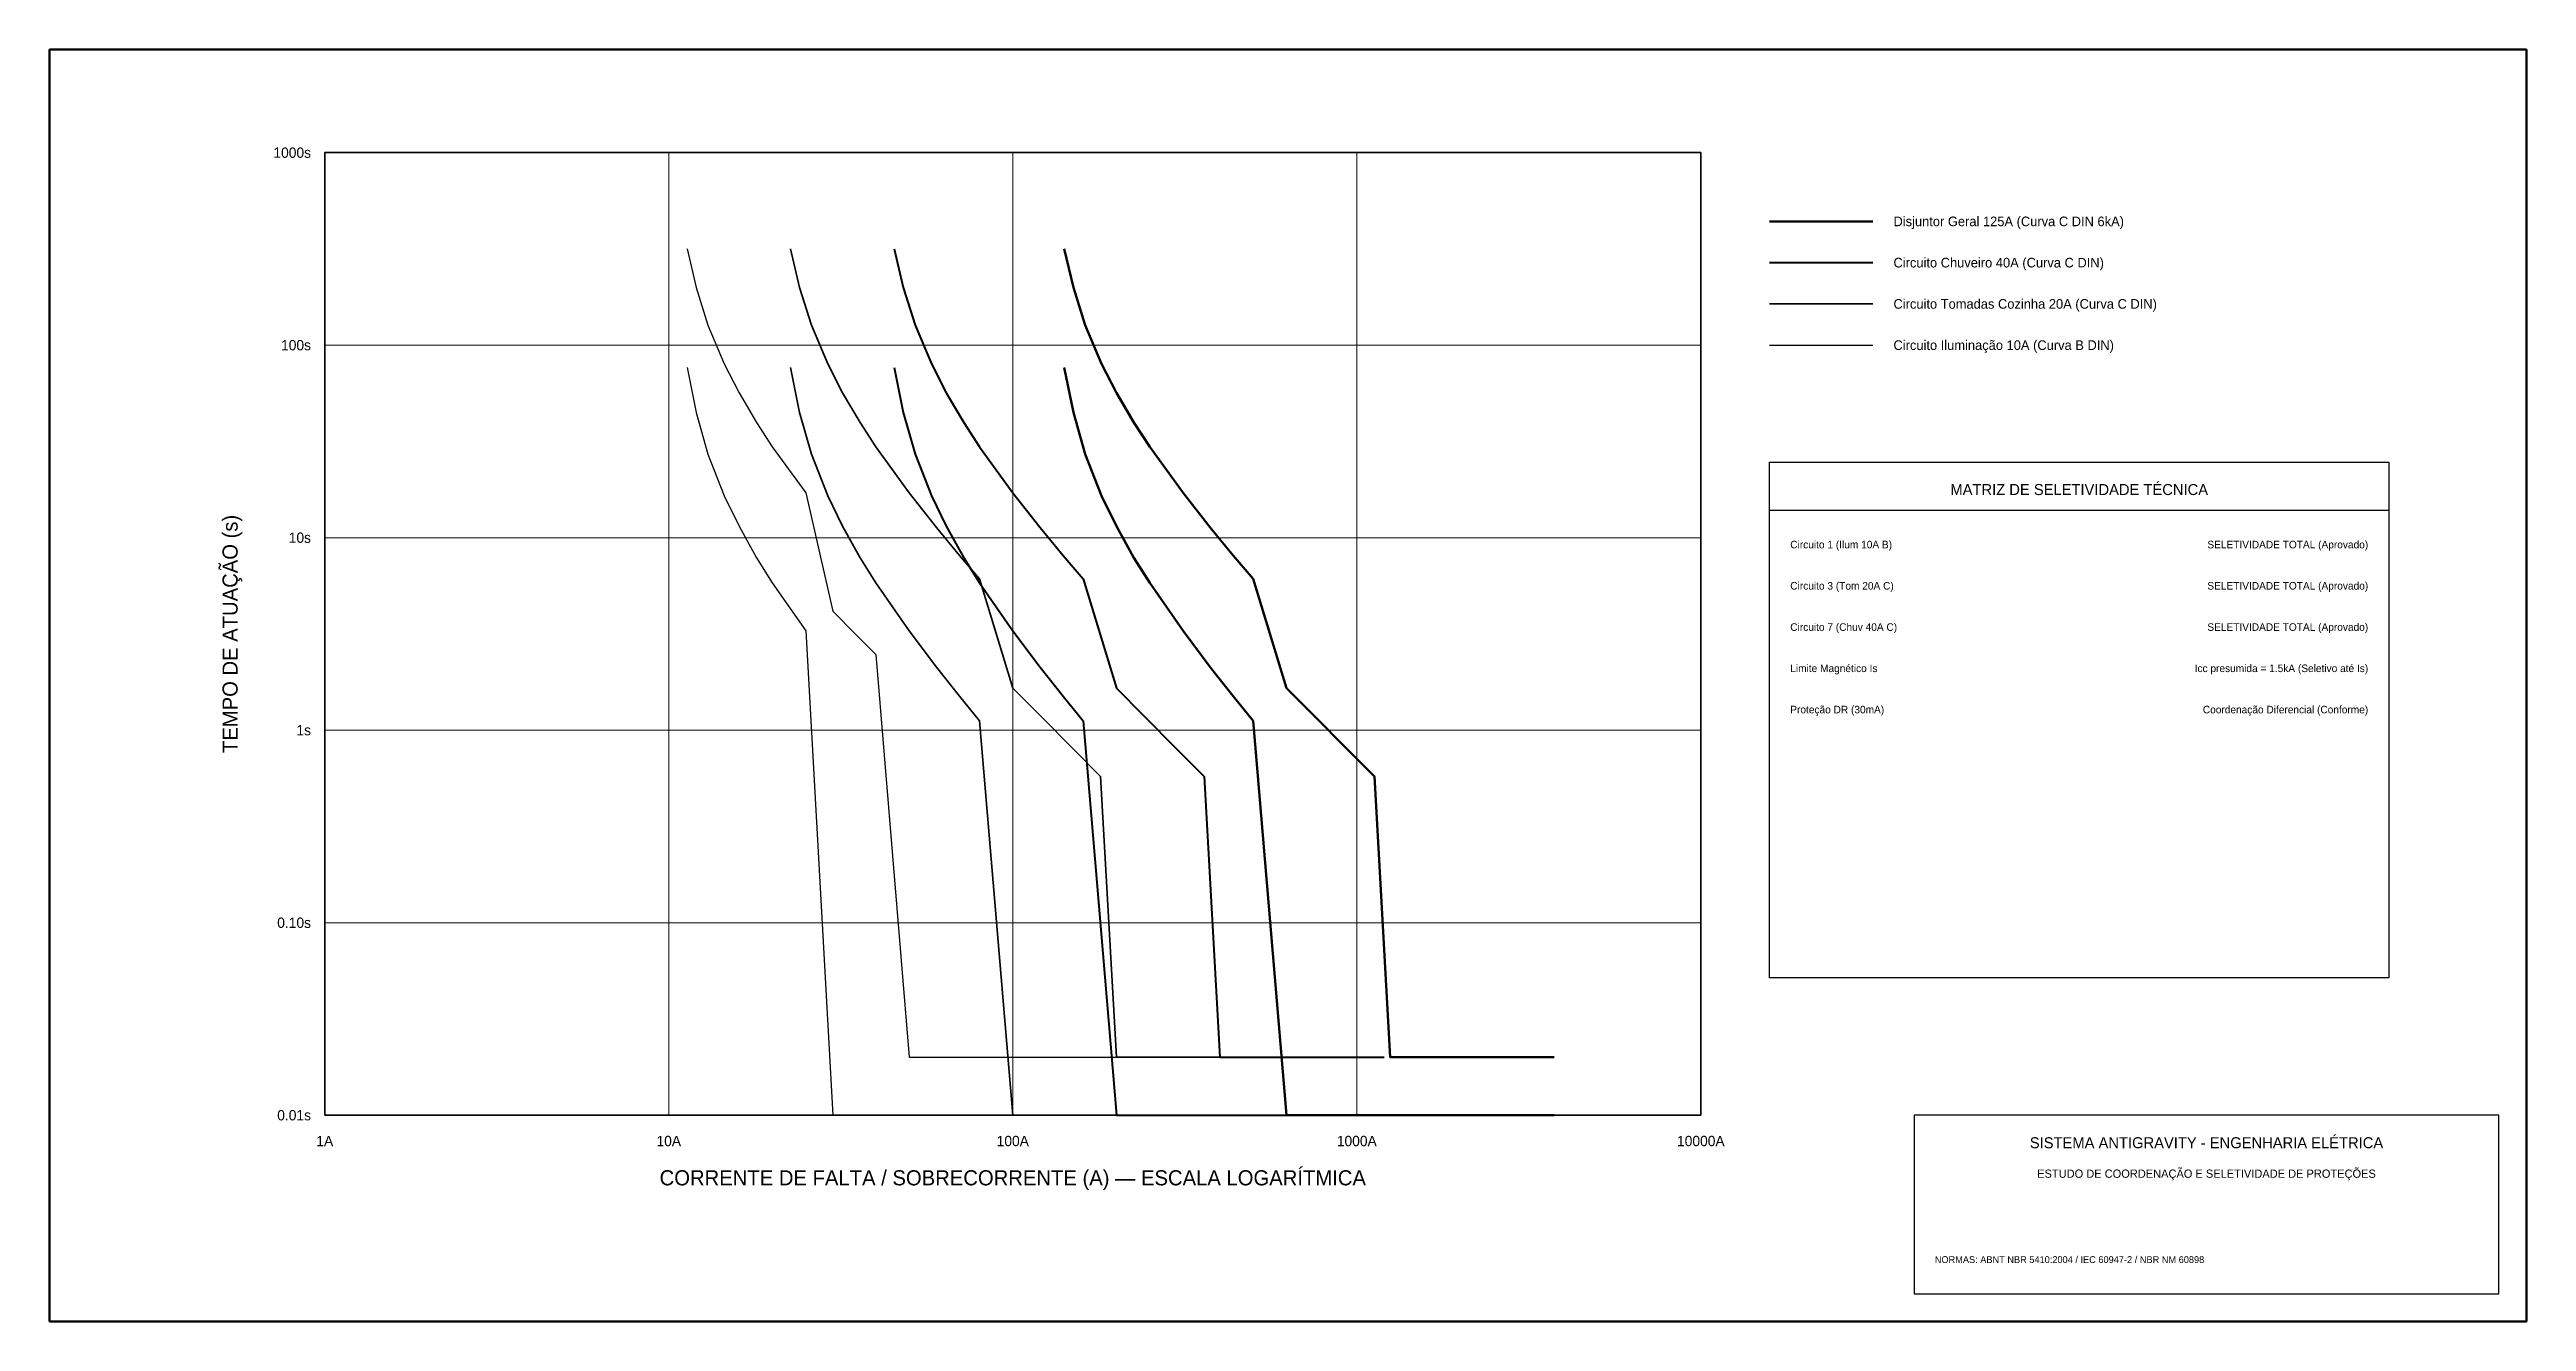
# Model space of a CAD drawing. Header units: metres. Extents: x -1 to 35, y -1.5 to 17.
import ezdxf
from ezdxf.enums import TextEntityAlignment as Align

# ---------------------------------------------------------------- set-up
doc = ezdxf.new("R2010")
doc.units = ezdxf.units.M
for name, color, linetype, lineweight in [('CURVA_CHUVEIRO', 2, 'Continuous', 40), ('CURVA_GERAL', 1, 'Continuous', 50), ('CURVA_ILUMINACAO', 4, 'Continuous', 30), ('CURVA_TOMADAS', 3, 'Continuous', 35), ('EIXOS_PRINCIPAIS', 7, 'Continuous', 35), ('GRADE_LOG', 8, 'Continuous', 15), ('PRANCHA_CARIMBO', 7, 'Continuous', 25), ('PRANCHA_MOLDURA', 7, 'Continuous', 50), ('TEXTOS_COTAS', 7, 'Continuous', 20)]:
    doc.layers.add(name, color=color, linetype=linetype, lineweight=lineweight)

msp = doc.modelspace()

# ---------------------------------------------------------------- linework, layer by layer
at = {"layer": 'CURVA_CHUVEIRO'}
msp.add_line((24, 13.9), (25.5, 13.9), dxfattribs=at)
for points in [[(11.276, 14.099), (11.406, 13.537), (11.58, 12.993), (11.817, 12.427), (12.031, 12.009), (12.287, 11.574), (12.515, 11.223), (13, 10.553), (13.396, 10.049), (13.731, 9.642), (14.021, 9.3), (14.505, 7.713), (14.901, 7.314), (15.386, 6.826), (15.782, 6.427), (16.01, 2.343), (16.406, 2.343), (16.891, 2.343), (17.515, 2.343), (18.396, 2.343)], [(11.276, 12.377), (11.406, 11.719), (11.58, 11.116), (11.817, 10.508), (12.031, 10.066), (12.287, 9.609), (12.515, 9.242), (13, 8.543), (13.396, 8.018), (13.731, 7.594), (14.021, 7.236), (14.505, 1.5), (14.901, 1.5), (15.386, 1.5), (15.782, 1.5), (16.01, 1.5), (16.406, 1.5), (16.891, 1.5), (17.515, 1.5), (18.396, 1.5)]]:
    msp.add_lwpolyline(points, dxfattribs=at)
at = {"layer": 'CURVA_GERAL'}
msp.add_line((24, 14.5), (25.5, 14.5), dxfattribs=at)
for points in [[(13.749, 14.099), (13.88, 13.537), (14.054, 12.993), (14.291, 12.427), (14.505, 12.009), (14.761, 11.574), (14.99, 11.223), (15.474, 10.553), (15.87, 10.049), (16.205, 9.642), (16.495, 9.3), (16.979, 7.713), (17.375, 7.314), (17.86, 6.826), (18.256, 6.427), (18.485, 2.343), (18.88, 2.343), (19.365, 2.343), (19.99, 2.343), (20.87, 2.343)], [(13.749, 12.377), (13.88, 11.719), (14.054, 11.116), (14.291, 10.508), (14.505, 10.066), (14.761, 9.609), (14.99, 9.242), (15.474, 8.543), (15.87, 8.018), (16.205, 7.594), (16.495, 7.236), (16.979, 1.5), (17.375, 1.5), (17.86, 1.5), (18.256, 1.5), (18.485, 1.5), (18.88, 1.5), (19.365, 1.5), (19.99, 1.5), (20.87, 1.5)]]:
    msp.add_lwpolyline(points, dxfattribs=at)
at = {"layer": 'CURVA_ILUMINACAO'}
msp.add_line((24, 12.7), (25.5, 12.7), dxfattribs=at)
for points in [[(8.265, 14.099), (8.396, 13.537), (8.57, 12.993), (8.807, 12.427), (9.021, 12.009), (9.276, 11.574), (9.505, 11.223), (9.99, 10.553), (10.386, 8.831), (10.72, 8.494), (11.01, 8.202), (11.495, 2.343), (11.891, 2.343), (12.375, 2.343), (12.771, 2.343), (13, 2.343), (13.396, 2.343), (13.88, 2.343), (14.505, 2.343), (15.386, 2.343)], [(8.265, 12.377), (8.396, 11.719), (8.57, 11.116), (8.807, 10.508), (9.021, 10.066), (9.276, 9.609), (9.505, 9.242), (9.99, 8.543), (10.386, 1.5), (10.72, 1.5), (11.01, 1.5), (11.495, 1.5), (11.891, 1.5), (12.375, 1.5), (12.771, 1.5), (13, 1.5), (13.396, 1.5), (13.88, 1.5), (14.505, 1.5), (15.386, 1.5)]]:
    msp.add_lwpolyline(points, dxfattribs=at)
at = {"layer": 'CURVA_TOMADAS'}
msp.add_line((24, 13.3), (25.5, 13.3), dxfattribs=at)
for points in [[(9.771, 14.099), (9.901, 13.537), (10.075, 12.993), (10.312, 12.427), (10.526, 12.009), (10.782, 11.574), (11.01, 11.223), (11.495, 10.553), (11.891, 10.049), (12.225, 9.642), (12.515, 9.3), (13, 7.713), (13.396, 7.314), (13.88, 6.826), (14.276, 6.427), (14.505, 2.343), (14.901, 2.343), (15.386, 2.343), (16.01, 2.343), (16.891, 2.343)], [(9.771, 12.377), (9.901, 11.719), (10.075, 11.116), (10.312, 10.508), (10.526, 10.066), (10.782, 9.609), (11.01, 9.242), (11.495, 8.543), (11.891, 8.018), (12.225, 7.594), (12.515, 7.236), (13, 1.5), (13.396, 1.5), (13.88, 1.5), (14.276, 1.5), (14.505, 1.5), (14.901, 1.5), (15.386, 1.5), (16.01, 1.5), (16.891, 1.5)]]:
    msp.add_lwpolyline(points, dxfattribs=at)
at = {"layer": 'EIXOS_PRINCIPAIS'}
msp.add_lwpolyline([(3, 1.5), (23, 1.5), (23, 15.5), (3, 15.5), (3, 1.5)], close=True, dxfattribs=at)
at = {"layer": 'ESTRUTURA_MONTAGEM'}
msp.add_line((24, 10.3), (33, 10.3), dxfattribs=at)
msp.add_lwpolyline([(24, 11), (33, 11), (33, 3.5), (24, 3.5), (24, 11)], close=True, dxfattribs=at)
at = {"layer": 'GRADE_LOG'}
for p, q in [((3, 15.5), (23, 15.5)), ((3, 1.5), (3, 15.5)), ((8, 1.5), (8, 15.5)), ((13, 1.5), (13, 15.5)), ((18, 1.5), (18, 15.5)), ((23, 1.5), (23, 15.5)), ((3, 12.7), (23, 12.7)), ((3, 9.9), (23, 9.9)), ((3, 7.1), (23, 7.1)), ((3, 4.3), (23, 4.3)), ((3, 1.5), (23, 1.5))]:
    msp.add_line(p, q, dxfattribs=at)
at = {"layer": 'PRANCHA_CARIMBO'}
msp.add_lwpolyline([(26.1, -1.1), (34.6, -1.1), (34.6, 1.5), (26.1, 1.5), (26.1, -1.1)], close=True, dxfattribs=at)
at = {"layer": 'PRANCHA_MOLDURA'}
msp.add_lwpolyline([(-1, -1.5), (35, -1.5), (35, 17), (-1, 17), (-1, -1.5)], close=True, dxfattribs=at)

# ---------------------------------------------------------------- texts
at = {"layer": 'PRANCHA_CARIMBO'}
for s, height, p in [('SISTEMA ANTIGRAVITY - ENGENHARIA ELÉTRICA', 0.16, (30.35, 1.1)), ('ESTUDO DE COORDENAÇÃO E SELETIVIDADE DE PROTEÇÕES', 0.12, (30.35, 0.65))]:
    msp.add_text(s, height=height, dxfattribs=at).set_placement(p, align=Align.MIDDLE_CENTER)
at = {"layer": 'TEXTOS_COTAS'}
for s, height, p in [('1000s', 0.15, (2.8, 15.5)), ('100s', 0.15, (2.8, 12.7)), ('10s', 0.15, (2.8, 9.9)), ('SELETIVIDADE TOTAL (Aprovado)', 0.11, (32.7, 9.8)), ('SELETIVIDADE TOTAL (Aprovado)', 0.11, (32.7, 9.2)), ('SELETIVIDADE TOTAL (Aprovado)', 0.11, (32.7, 8.6)), ('Icc presumida = 1.5kA (Seletivo até Is)', 0.11, (32.7, 8)), ('Coordenação Diferencial (Conforme)', 0.11, (32.7, 7.4)), ('1s', 0.15, (2.8, 7.1)), ('0.10s', 0.15, (2.8, 4.3)), ('0.01s', 0.15, (2.8, 1.5))]:
    msp.add_text(s, height=height, dxfattribs=at).set_placement(p, align=Align.MIDDLE_RIGHT)
for s, height, p in [('Disjuntor Geral 125A (Curva C DIN 6kA)', 0.14, (25.8, 14.5)), ('Circuito Chuveiro 40A (Curva C DIN)', 0.14, (25.8, 13.9)), ('Circuito Tomadas Cozinha 20A (Curva C DIN)', 0.14, (25.8, 13.3)), ('Circuito Iluminação 10A (Curva B DIN)', 0.14, (25.8, 12.7)), ('Circuito 1 (Ilum 10A B)', 0.11, (24.3, 9.8)), ('Circuito 3 (Tom 20A C)', 0.11, (24.3, 9.2)), ('Circuito 7 (Chuv 40A C)', 0.11, (24.3, 8.6)), ('Limite Magnético Is', 0.11, (24.3, 8)), ('Proteção DR (30mA)', 0.11, (24.3, 7.4)), ('NORMAS: ABNT NBR 5410:2004 / IEC 60947-2 / NBR NM 60898', 0.1, (26.4, -0.6))]:
    msp.add_text(s, height=height, dxfattribs=at).set_placement(p, align=Align.MIDDLE_LEFT)
msp.add_text('MATRIZ DE SELETIVIDADE TÉCNICA', height=0.16, dxfattribs=at).set_placement((28.5, 10.6), align=Align.MIDDLE_CENTER)
msp.add_text('TEMPO DE ATUAÇÃO (s)', height=0.22, rotation=90, dxfattribs=at).set_placement((1.8, 8.5), align=Align.BOTTOM_CENTER)
for s, height, p in [('1A', 0.15, (3, 1.2)), ('10A', 0.15, (8, 1.2)), ('100A', 0.15, (13, 1.2)), ('1000A', 0.15, (18, 1.2)), ('10000A', 0.15, (23, 1.2)), ('CORRENTE DE FALTA / SOBRECORRENTE (A) — ESCALA LOGARÍTMICA', 0.22, (13, 0.7))]:
    msp.add_text(s, height=height, dxfattribs=at).set_placement(p, align=Align.TOP_CENTER)

doc.saveas('drawing.dxf')
